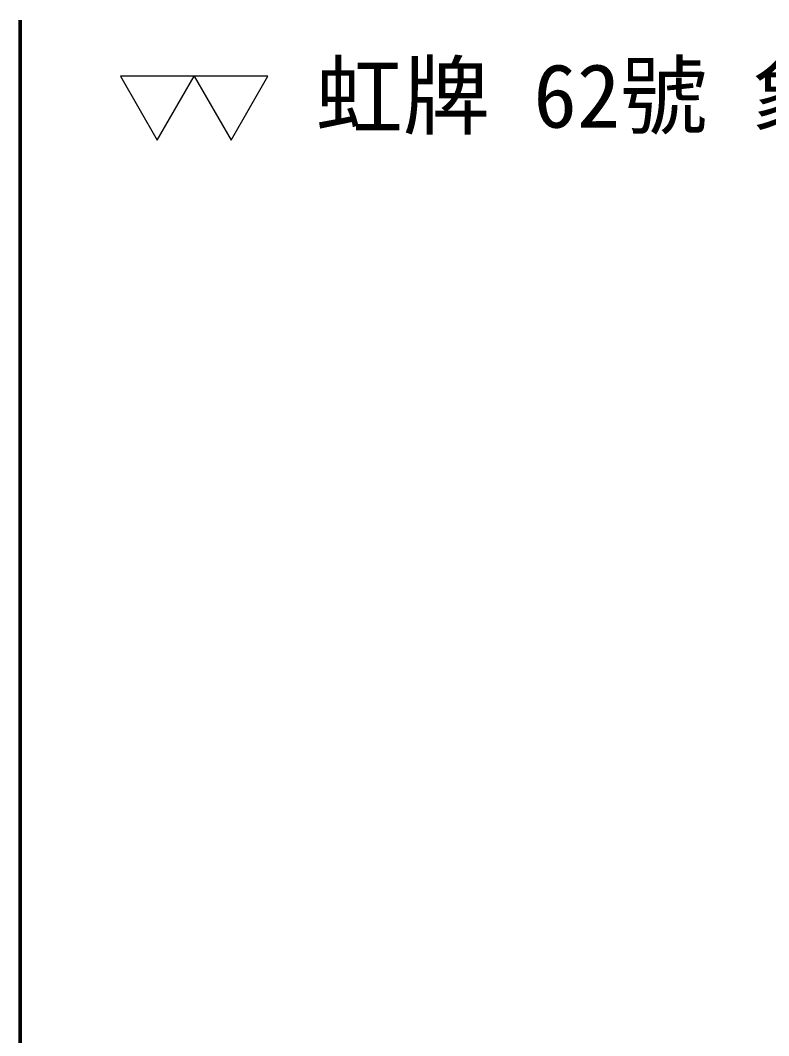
# Model space of a CAD drawing. Header units: millimetres. Extents: x 200 to 5740, y 200 to 4000.
# Drawn here: x 200 to 1137, y 2730 to 4000 of the extents above; entities that cross this region are included whole.
import ezdxf
from ezdxf.enums import TextEntityAlignment as Align

# ---------------------------------------------------------------- set-up
doc = ezdxf.new("R2010")
doc.units = ezdxf.units.MM
doc.header["$LTSCALE"] = 20
for name, color, linetype, lineweight in [('圖框 (ISO)', 7, 'Continuous', 50), ('圖框層', 7, 'Continuous', 20), ('標題 (ISO)', 7, 'Continuous', 50)]:
    doc.layers.add(name, color=color, linetype=linetype, lineweight=lineweight)
doc.styles.add('文字型式124', font='kaiu.ttf')
doc.styles.add('文字型式61', font='kaiu.ttf')
doc.styles.add('文字型式65', font='kaiu.ttf')
doc.styles.add('文字型式85', font='kaiu.ttf')
doc.styles.add('文字型式88', font='kaiu.ttf')

# ---------------------------------------------------------------- blocks, each defined once
blk = doc.blocks.new('圖框 預設圖框')
at = {"layer": '圖框 (ISO)', "flags": 128}
blk.add_lwpolyline([(10, 10), (10, 200)], dxfattribs=at)
blk = doc.blocks.new('標題欄框 ISO')
at = {"layer": '圖框層', "color": 7}
for p, q in [((96.827, 201.311), (92.213, 201.311)), ((92.213, 201.311), (94.52, 197.315)), ((94.52, 197.315), (96.827, 201.311)), ((101.441, 201.311), (96.827, 201.311)), ((96.827, 201.311), (99.134, 197.315)), ((99.134, 197.315), (101.441, 201.311))]:
    blk.add_line(p, q, dxfattribs=at)
at = {"layer": '標題 (ISO)'}
for tag, p, height, style in [('描述_001', (104.682, 197.697), 4, '文字型式65'), ('狀態_001', (264.797, 30.13), 3.5, '文字型式85'), ('視圖比例_001', (286.455, 30.171), 3.5, '文字型式85'), ('主題_001', (152.195, 28.703), 3.3, '文字型式124'), ('建立日期_001', (285.992, 24.116), 2.5, '文字型式88'), ('工程師_001', (305.416, 17.03), 3.5, '文字型式85'), ('設計師_001', (345.416, 17.03), 3.5, '文字型式85'), ('標題_001', (216.179, 16.901), 3.5, '文字型式85'), ('零件號碼_001', (251.525, 17.134), 3, '文字型式61')]:
    blk.add_attdef(tag, p, '', height=height, dxfattribs=dict(at, style=style))
at = {"layer": '標題 (ISO)', "style": '文字型式85'}
blk.add_attdef('授權者', text='', height=3.5, dxfattribs=at).set_placement((314.948, 41.033), align=Align.TOP_LEFT)
at = {"layer": '標題 (ISO)', "style": '文字型式61'}
blk.add_attdef('材料', text='', height=3, dxfattribs=at).set_placement((247.448, 31.783), align=Align.MIDDLE_CENTER)

msp = doc.modelspace()

# ---------------------------------------------------------------- block references
at = {"xscale": 20, "yscale": 20, "zscale": 20}
msp.add_blockref('圖框 預設圖框', (0, 0), dxfattribs=at)
ref = msp.add_blockref('標題欄框 ISO', (-1518.959, -96.219), dxfattribs=dict(xscale=20, yscale=20, zscale=20))
ref.add_attrib('描述_001', '虹牌 62號 象牙色', (569.377, 3865.68), dxfattribs={"layer": '標題 (ISO)', "height": 80, "style": '文字型式65'})

doc.saveas('drawing.dxf')
